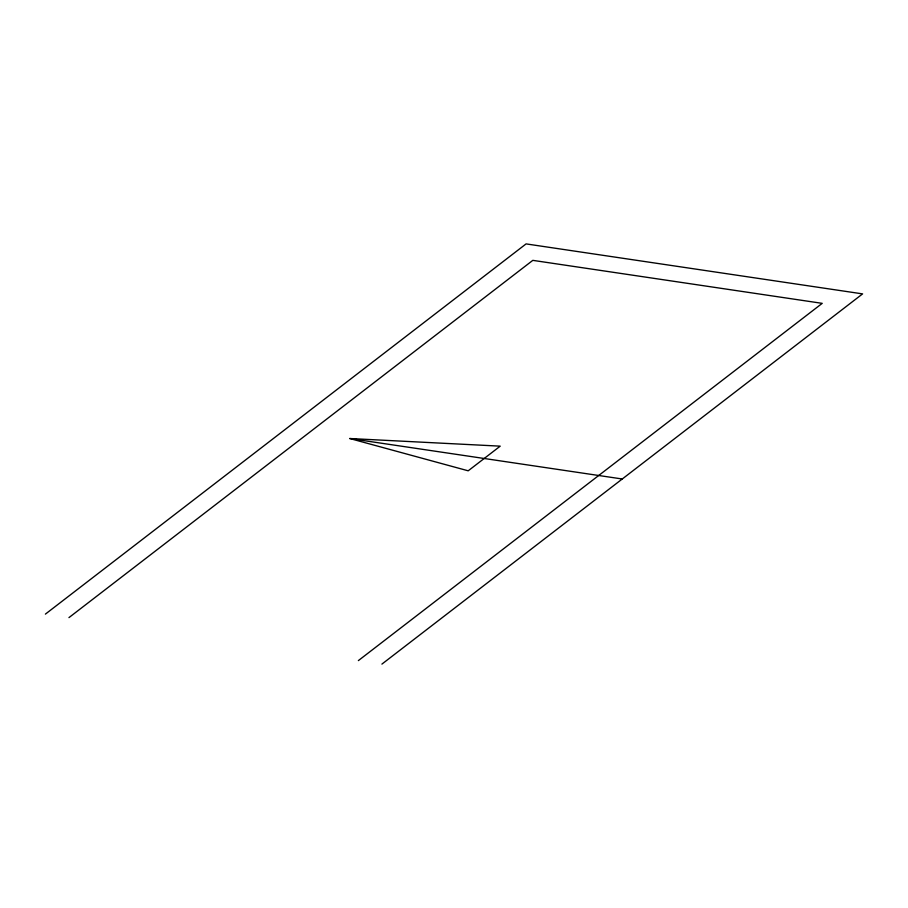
<?xml version="1.0" encoding="UTF-8"?>
<svg xmlns="http://www.w3.org/2000/svg" width="908" height="908" viewBox="0 0 908 908"><rect width="100%" height="100%" fill="white"/><g stroke="black" fill="none" stroke-linecap="round" stroke-linejoin="round"><path stroke-width="1.36" d="M45.4 614.114L526.084 243.9L862.6 293.886L381.916 664.1M68.951 617.61L532.814 260.358L822.217 303.351L358.365 660.604M349.762 438.519L500.206 446.157L468.199 470.809L349.762 438.519L622.264 478.993"/></g></svg>
